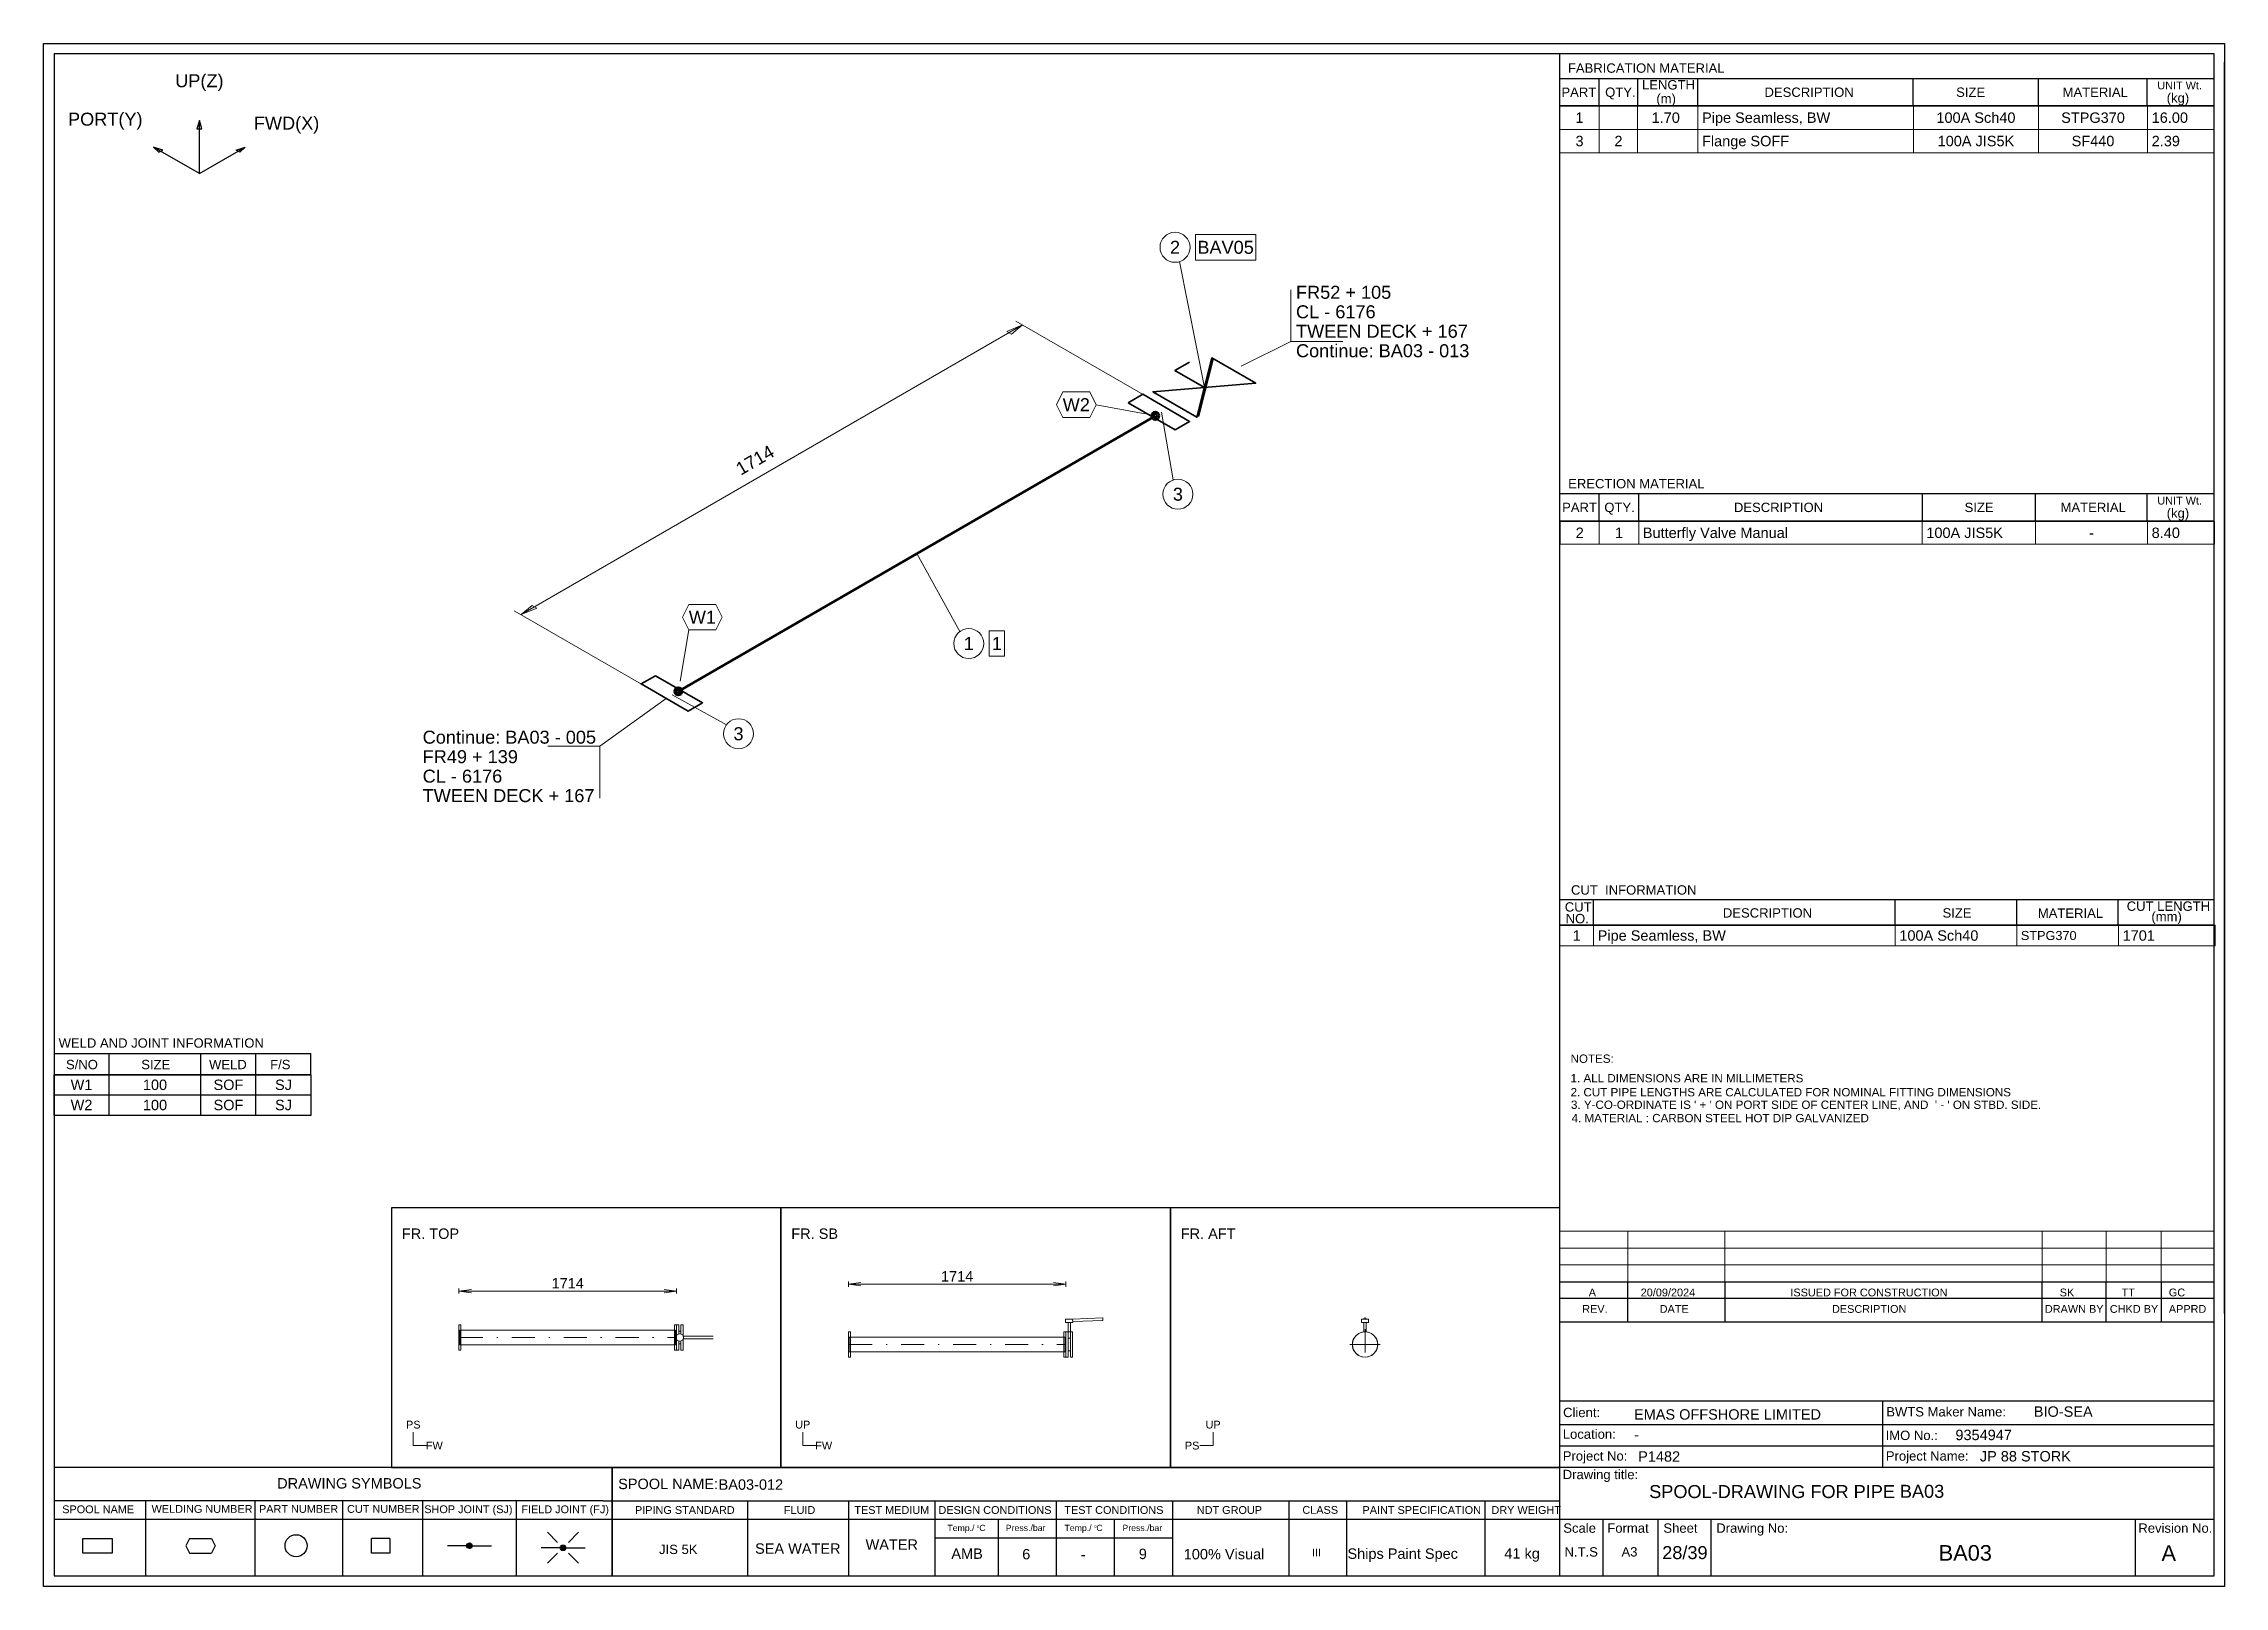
# Model space of a CAD drawing. Header units: millimetres. Extents: x 0 to 420, y 0 to 297.
import ezdxf
from ezdxf.enums import TextEntityAlignment as Align

# ---------------------------------------------------------------- set-up
doc = ezdxf.new("R2010")
doc.units = ezdxf.units.MM
doc.linetypes.add('DOTTED_DASHED5', pattern=[9.99981, 4.44436, -2.666616, 0.222218, -2.666616])
doc.linetypes.add('DOTTED_DASHED6', pattern=[10, 4.444444, -2.666667, 0.222222, -2.666667])
for name, color, linetype in [('FramesFromTables', 40, 'Continuous'), ('I_Coordinates', 11, 'Continuous'), ('I_CutNumbers', 10, 'Continuous'), ('I_Dimensions', 4, 'Continuous'), ('I_OtherComponents', 2, 'Continuous'), ('I_PartNumbers', 9, 'Continuous'), ('I_Pipes', 1, 'Continuous'), ('I_Tags', 8, 'Continuous'), ('SymbolsOnDrawingSheet', 1, 'Continuous'), ('TextFromTables', 2, 'Continuous'), ('TextFromTextBoxes', 2, 'Continuous')]:
    doc.layers.add(name, color=color, linetype=linetype)
doc.styles.add('Cadmatic Default Text', font='arial.ttf')

# ---------------------------------------------------------------- blocks, each defined once
blk = doc.blocks.new('BA01726637009_BOM_4')
at = {"layer": 'FramesFromTables', "linetype": 'ByBlock', "lineweight": 18}
for p, q in [((292, 285), (418, 285)), ((292, 276), (292, 285)), ((292, 276), (292, 285)), ((299.6, 276), (299.6, 285)), ((299.6, 276), (299.6, 285)), ((307, 276), (307, 285)), ((307, 276), (307, 285)), ((318.6, 276), (318.6, 285)), ((318.6, 276), (318.6, 285)), ((360.1, 276), (360.1, 285)), ((360.1, 276), (360.1, 285)), ((384.2, 276), (384.2, 285)), ((384.2, 276), (384.2, 285)), ((405.2, 276), (405.2, 285)), ((405.2, 276), (405.2, 285)), ((418, 276), (418, 285)), ((292, 280.5), (418, 280.5)), ((292, 205), (418.1, 205)), ((292, 200.67), (292, 205)), ((292.1, 200.67), (292.1, 205)), ((299.6, 200.67), (299.6, 205)), ((299.6, 200.67), (299.6, 205)), ((307.2, 200.67), (307.2, 205)), ((307.2, 200.67), (307.2, 205)), ((361.8, 200.67), (361.8, 205)), ((361.8, 200.67), (361.8, 205)), ((383.6, 200.67), (383.6, 205)), ((383.6, 200.67), (383.6, 205)), ((405.2, 200.67), (405.2, 205)), ((405.2, 200.67), (405.2, 205)), ((418, 200.67), (418, 205)), ((292, 127.3), (418.2, 127.3)), ((292, 123.3), (292, 127.3)), ((292, 123.3), (292, 127.3)), ((298.5, 123.3), (298.5, 127.3)), ((298.5, 123.3), (298.5, 127.3)), ((356.6, 123.3), (356.6, 127.3)), ((356.6, 123.3), (356.6, 127.3)), ((380, 123.3), (380, 127.3)), ((380, 123.3), (380, 127.3)), ((399.6, 123.3), (399.6, 127.3)), ((399.6, 123.3), (399.6, 127.3)), ((418, 123.3), (418, 127.3)), ((292, 68.4), (418, 68.4)), ((292, 58.6), (292, 68.4)), ((292, 58.6), (292, 68.4)), ((305.1, 58.6), (305.1, 68.4)), ((305.1, 58.6), (305.1, 68.4)), ((323.8, 58.6), (323.8, 68.4)), ((323.8, 58.6), (323.8, 68.4)), ((384.9, 58.6), (384.9, 68.4)), ((384.9, 58.6), (384.9, 68.4)), ((397.2, 58.6), (397.2, 68.4)), ((397.2, 58.6), (397.2, 68.4)), ((407.8, 58.6), (407.8, 68.4)), ((407.8, 58.6), (407.8, 68.4)), ((418, 58.6), (418, 68.4)), ((292, 65.13), (418, 65.13)), ((292, 61.87), (418, 61.87))]:
    blk.add_line(p, q, dxfattribs=at)
at = {"layer": 'FramesFromTables', "linetype": 'ByBlock', "lineweight": -3}
for p, q in [((2, 98.5), (51.5, 98.5)), ((2, 90.73), (2, 98.5)), ((2, 90.73), (2, 98.5)), ((12.6, 90.73), (12.6, 98.5)), ((12.6, 90.73), (12.6, 98.5)), ((30.3, 90.73), (30.3, 98.5)), ((30.3, 90.73), (30.3, 98.5)), ((40.9, 90.73), (40.9, 98.5)), ((40.9, 90.73), (40.9, 98.5)), ((51.5, 90.73), (51.5, 98.5)), ((2, 94.62), (51.5, 94.62))]:
    blk.add_line(p, q, dxfattribs=at)
at = {"layer": 'FramesFromTables', "linetype": 'ByBlock', "lineweight": 18, "flags": 128}
for points in [[(292, 276), (418, 276), (418, 285)], [(292, 200.67), (418.1, 200.67), (418.1, 205)], [(292, 123.3), (418.2, 123.3), (418.2, 127.3)], [(292, 58.6), (418, 58.6), (418, 68.4)]]:
    blk.add_lwpolyline(points, dxfattribs=at)
at = {"layer": 'FramesFromTables', "linetype": 'ByBlock', "lineweight": -3, "flags": 128}
blk.add_lwpolyline([(2, 90.73), (51.5, 90.73), (51.5, 98.5)], dxfattribs=at)
at = {"layer": 'TextFromTables', "linetype": 'ByBlock', "lineweight": 13, "style": 'Cadmatic Default Text'}
for s, p in [('1', (295.8, 282.75)), ('3', (295.8, 278.25))]:
    blk.add_text(s, height=2, dxfattribs=at).set_placement(p, align=Align.MIDDLE_CENTER)
at = {"layer": 'TextFromTables', "linetype": 'ByBlock', "lineweight": 25, "style": 'Cadmatic Default Text'}
for s, p in [('1.70 ', (312.8, 282.75)), ('100A Sch40', (372.15, 282.75)), ('STPG370', (394.7, 282.75)), ('2', (303.3, 278.25)), ('100A JIS5K', (372.15, 278.25)), ('SF440', (394.7, 278.25)), ('2', (295.85, 202.83)), ('1', (303.4, 202.83)), ('-', (394.4, 202.83)), ('1', (295.25, 125.3)), ('W1', (7.3, 96.56)), ('100', (21.45, 96.56)), ('SOF', (35.6, 96.56)), ('SJ', (46.2, 96.56)), ('W2', (7.3, 92.67)), ('100', (21.45, 92.67)), ('SOF', (35.6, 92.67)), ('SJ', (46.2, 92.67))]:
    blk.add_text(s, height=2, dxfattribs=at).set_placement(p, align=Align.MIDDLE_CENTER)
for s, height, p in [('Pipe Seamless, BW ', 2, (319.4, 282.75)), ('16.00', 2, (406, 282.75)), ('Flange SOFF ', 2, (319.4, 278.25)), ('2.39', 2, (406, 278.25)), ('Butterfly Valve Manual ', 2, (308, 202.83)), ('100A JIS5K', 2, (362.6, 202.83)), ('8.40', 2, (406, 202.83)), ('Pipe Seamless, BW', 2, (299.3, 125.3)), ('100A Sch40', 2, (357.4, 125.3)), ('STPG370', 1.75, (380.8, 125.3)), ('1701', 2, (400.4, 125.3))]:
    blk.add_text(s, height=height, dxfattribs=at).set_placement(p, align=Align.MIDDLE_LEFT)
at = {"layer": 'TextFromTextBoxes', "linetype": 'ByBlock', "lineweight": -3, "style": 'Cadmatic Default Text'}
for s, p in [('EMAS OFFSHORE LIMITED', (306.3, 33.1)), ('BIO-SEA', (383.3, 33.65)), ('9354947', (368.2, 29.15)), ('-', (306.3, 29.2)), ('P1482', (307.1, 25)), ('JP 88 STORK', (372.9, 25.05)), ('BA03-012', (130, 19.6))]:
    blk.add_text(s, height=2, dxfattribs=at).set_placement(p, align=Align.MIDDLE_LEFT)
at = {"layer": 'TextFromTextBoxes', "linetype": 'ByBlock', "lineweight": 25, "style": 'Cadmatic Default Text'}
blk.add_text('BA03', height=2.5, dxfattribs=at).set_placement((357.5, 18.3), align=Align.MIDDLE_LEFT)
at = {"layer": 'TextFromTextBoxes', "linetype": 'ByBlock', "lineweight": -3, "style": 'Cadmatic Default Text'}
for s, height, p in [('WATER', 2, (163.35, 8.05)), ('SEA WATER', 2, (145.25, 7.28)), ('AMB', 2, (177.85, 6.3)), ('6', 2, (189.25, 6.2)), ('-', 2, (200.2, 6.15)), ('9', 2, (211.7, 6.25)), ('100% Visual', 2, (227.35, 6.2)), ('Ships Paint Spec', 2, (261.75, 6.3)), ('41 kg', 2, (284.75, 6.35)), ('28/39', 2.5, (316.1, 6.5))]:
    blk.add_text(s, height=height, dxfattribs=at).set_placement(p, align=Align.MIDDLE_CENTER)
at = {"layer": 'TextFromTextBoxes', "linetype": 'ByBlock', "lineweight": 25, "style": 'Cadmatic Default Text'}
blk.add_text('BA03', height=3, dxfattribs=at).set_placement((370.1, 6.45), align=Align.MIDDLE_CENTER)
blk = doc.blocks.new('SEDS_SPOOL_FORMAT_Gol_2')
at = {"layer": 'SymbolsOnDrawingSheet', "linetype": 'ByBlock', "lineweight": -3, "flags": 128}
for points in [[(0, 297), (420, 297), (420, 0), (0, 0), (0, 297)], [(418.01, 295.01), (2, 295.01)], [(2, 295.01), (2, 2)], [(292.02, 50.91), (292.02, 295.01)], [(418.01, 2), (418.01, 295.01)], [(292.02, 290.3), (418.01, 290.3)], [(299.59, 285.01), (299.59, 290.3)], [(307.02, 285.01), (307.02, 290.3)], [(318.61, 285.01), (318.61, 290.3)], [(360.08, 285.01), (360.08, 290.3)], [(384.18, 285.01), (384.18, 290.3)], [(405.15, 285.01), (405.15, 290.3)], [(405.15, 285.01), (405.15, 290.3)], [(420, 52.53), (420, 293.46)], [(420, 52.53), (420, 293.46)], [(292.02, 284.66), (292.02, 288.77)], [(292, 285), (418, 285)], [(292, 253.5), (292, 285)], [(292, 253.5), (292, 285)], [(292.02, 285.01), (418.01, 285.01)], [(418.01, 285.01), (292.02, 285.01)], [(418, 253.5), (418, 285)], [(292.02, 210.38), (418.01, 210.38)], [(299.57, 205.08), (299.57, 210.38)], [(307.21, 205.08), (307.21, 210.38)], [(361.83, 205.03), (361.83, 210.38)], [(383.61, 205.08), (383.61, 210.38)], [(405.15, 205.17), (405.15, 210.38)], [(292.02, 205.08), (292.02, 209.18)], [(292.02, 205.08), (418.01, 205.08)], [(292.02, 186.7), (292.02, 205.08)], [(292.02, 186.7), (292.02, 205.08)], [(418.01, 205.08), (292.02, 205.08)], [(418, 166), (418, 205)], [(292.02, 132.23), (418.01, 132.23)], [(292.02, 127.3), (292.02, 131.41)], [(298.48, 127.3), (298.48, 132.23)], [(356.6, 127.3), (356.6, 132.23)], [(380.01, 127.3), (380.01, 132.23)], [(399.56, 127.3), (399.56, 132.23)], [(292.02, 127.3), (418.01, 127.3)], [(418.01, 127.3), (292.02, 127.3)], [(418, 111.3), (418, 127.3)], [(2, 102.57), (51.49, 102.57)], [(12.6, 98.45), (12.6, 102.57)], [(30.28, 98.45), (30.28, 102.57)], [(40.88, 98.45), (40.88, 102.57)], [(51.49, 98.45), (51.49, 102.57)], [(2, 98.5), (51.5, 98.5)], [(2, 98.5), (51.5, 98.5)], [(51.49, 98.47), (2, 98.47)], [(2, 98.45), (51.49, 98.45)], [(418, 55.4), (418, 68.5)], [(292.02, 52.57), (292.02, 66.5)], [(292.02, 52.57), (292.02, 66.5)], [(292.02, 58.6), (418.01, 58.6)], [(292.02, 55.47), (418.01, 55.47)], [(305.1, 50.91), (305.1, 58.6)], [(323.84, 50.91), (323.84, 58.6)], [(384.91, 50.91), (384.91, 58.6)], [(397.21, 50.91), (397.21, 58.6)], [(407.86, 50.91), (407.86, 58.6)], [(292.02, 50.91), (418.01, 50.91)], [(292.02, 2), (292.02, 50.91)], [(292.02, 35.73), (418.01, 35.73)], [(354.24, 22.93), (354.24, 35.73)], [(292.02, 31.13), (418.01, 31.13)], [(292.02, 27.03), (418.01, 27.03)], [(2, 22.93), (107.74, 22.93)], [(107.74, 22.93), (292.02, 22.93)], [(109.52, 22.93), (109.52, 2)], [(109.52, 2), (109.52, 22.93)], [(292.02, 22.93), (418.01, 22.93)], [(107.74, 16.45), (2, 16.45)], [(2, 12.91), (292.02, 12.91)], [(19.62, 16.45), (19.62, 2)], [(40.69, 16.45), (40.69, 2)], [(57.56, 16.45), (57.56, 2)], [(72.95, 16.45), (72.95, 2)], [(91.02, 16.45), (91.02, 2)], [(107.74, 16.45), (292.02, 16.45)], [(135.58, 16.45), (135.58, 2)], [(155.03, 16.45), (155.03, 2)], [(171.67, 16.45), (171.67, 2)], [(183.82, 12.91), (183.82, 2)], [(195.02, 16.45), (195.02, 2)], [(206.21, 12.91), (206.21, 2)], [(217.4, 16.45), (217.4, 2)], [(239.85, 16.45), (239.85, 2)], [(250.91, 16.34), (250.91, 2)], [(277.59, 16.45), (277.59, 2)], [(292.02, 12.91), (418.01, 12.91)], [(300.39, 2), (300.39, 12.91)], [(310.96, 2), (310.96, 12.91)], [(321.13, 2), (321.13, 12.91)], [(402.9, 2), (402.9, 12.91)], [(13.2, 6.41), (7.55, 6.41), (7.55, 9.23), (13.2, 9.23)], [(13.2, 9.23), (13.2, 6.41)], [(28.12, 9.23), (27.42, 7.82)], [(28.12, 9.23), (32.36, 9.23)], [(32.36, 9.23), (33.07, 7.82)], [(66.68, 9.23), (66.68, 6.41), (63.15, 6.41), (63.15, 9.23)], [(66.68, 9.23), (63.15, 9.23)], [(99, 8.47), (97.06, 10.41)], [(101.09, 8.47), (103.03, 10.41)], [(171.67, 9.37), (217.4, 9.37)], [(171.67, 9.37), (217.4, 9.37)], [(27.42, 7.82), (28.12, 6.41)], [(28.12, 6.41), (32.36, 6.41)], [(33.07, 7.82), (32.36, 6.41)], [(81.48, 7.82), (77.79, 7.82)], [(81.49, 7.78), (82.04, 8.32)], [(81.51, 7.9), (81.93, 8.32)], [(81.52, 7.7), (82.14, 8.32)], [(81.55, 7.62), (82.22, 8.29)], [(81.56, 8.06), (81.76, 8.26)], [(81.57, 7.54), (82.28, 8.25)], [(81.62, 7.48), (82.34, 8.2)], [(81.68, 7.44), (82.4, 8.16)], [(81.74, 7.39), (82.45, 8.1)], [(81.8, 7.35), (82.48, 8.02)], [(81.88, 7.32), (82.5, 7.94)], [(81.98, 7.32), (82.53, 7.86)], [(82.09, 7.32), (82.52, 7.75)], [(82.24, 7.36), (82.47, 7.59)], [(82.54, 7.82), (86.24, 7.82)], [(99.51, 7.42), (95.82, 7.42)], [(99, 6.38), (97.06, 4.44)], [(99.53, 7.47), (99.99, 7.93)], [(99.53, 7.37), (100.1, 7.93)], [(99.56, 7.29), (100.2, 7.93)], [(99.58, 7.62), (99.88, 7.93)], [(99.58, 7.21), (100.27, 7.89)], [(99.61, 7.13), (100.33, 7.84)], [(99.67, 7.08), (100.39, 7.8)], [(99.73, 7.03), (100.45, 7.75)], [(99.79, 6.99), (100.49, 7.69)], [(99.85, 6.94), (100.52, 7.61)], [(99.94, 6.92), (100.54, 7.53)], [(100.04, 6.92), (100.57, 7.45)], [(100.15, 6.92), (100.54, 7.31)], [(100.38, 7.04), (100.49, 7.15)], [(100.57, 7.42), (104.27, 7.42)], [(101.09, 6.38), (103.03, 4.44)], [(2, 2), (418.01, 2)]]:
    blk.add_lwpolyline(points, dxfattribs=at)
at = {"layer": 'SymbolsOnDrawingSheet', "linetype": 'ByBlock', "lineweight": -3}
for centre, radius in [((48.63, 7.82), 2.12), ((82.01, 7.82), 0.53), ((100.04, 7.42), 0.53)]:
    blk.add_circle(centre, radius, dxfattribs=at)
at = {"layer": 'SymbolsOnDrawingSheet', "linetype": 'ByBlock', "lineweight": -3, "style": 'Cadmatic Default Text'}
for s, height, p in [('FABRICATION MATERIAL', 1.8, (293.57, 293.19)), ('LENGTH', 1.8, (307.84, 289.97)), ('PART', 1.8, (292.32, 288.55)), ('QTY.', 1.8, (300.74, 288.55)), ('DESCRIPTION', 1.8, (331.43, 288.55)), ('SIZE', 1.8, (368.34, 288.55)), ('MATERIAL', 1.8, (388.84, 288.55)), ('UNIT Wt.', 1.5, (407.08, 289.7)), (' (kg)', 1.8, (408.19, 287.46)), ('ERECTION MATERIAL', 1.8, (293.62, 213.19)), ('PART', 1.8, (292.45, 208.62)), ('QTY.', 1.8, (300.58, 208.62)), ('DESCRIPTION', 1.8, (325.54, 208.62)), ('SIZE', 1.8, (369.97, 208.62)), ('MATERIAL', 1.8, (388.45, 208.62)), ('UNIT Wt.', 1.5, (407.08, 209.77)), (' (kg)', 1.8, (408.19, 207.53)), ('CUT  INFORMATION', 1.8, (294.16, 134.97)), ('CUT ', 1.8, (292.97, 131.7)), ('DESCRIPTION', 1.8, (323.41, 130.55)), ('SIZE', 1.8, (365.72, 130.55)), ('MATERIAL', 1.8, (384.07, 130.5)), ('CUT LENGTH', 1.8, (401.19, 131.85)), ('NO.', 1.8, (293.13, 129.46)), ('(mm)', 1.8, (405.94, 129.85)), ('WELD AND JOINT INFORMATION', 1.8, (2.89, 105.5)), ('S/NO', 1.8, (4.31, 101.36)), ('SIZE', 1.8, (18.81, 101.36)), ('WELD', 1.8, (31.86, 101.36)), ('F/S', 1.8, (43.63, 101.36)), ('SPOOL-DRAWING FOR PIPE', 2.5, (309.22, 19.5))]:
    blk.add_text(s, height=height, dxfattribs=at).set_placement(p, align=Align.TOP_LEFT)
for s, height, p in [('(m)', 1.8, (310.6, 285.51)), ('Client:', 1.8, (292.64, 32.58)), ('BWTS Maker Name:', 1.8, (354.88, 32.71)), ('Location:', 1.8, (292.58, 28.41)), ('IMO No.:', 1.8, (354.76, 28.17)), ('Project No:', 1.8, (292.58, 24.2)), ('Project Name:', 1.8, (354.8, 24.2)), ('Drawing title:', 1.8, (292.57, 20.64)), ('DRAWING SYMBOLS', 2, (44.98, 18.84)), ('Temp./  C   ', 1.2, (174.06, 10.65)), ('0', 0.53, (179.71, 11.25)), ('Press./bar', 1.2, (185.31, 10.65)), ('Temp./  C   ', 1.2, (196.61, 10.65)), ('0', 0.53, (202.37, 11.25)), ('Press./bar', 1.2, (207.78, 10.65)), ('Scale', 1.8, (292.68, 10.32)), ('Format', 1.8, (301.16, 10.32)), ('Sheet', 1.8, (311.96, 10.32)), ('Drawing No:', 1.8, (322.14, 10.32)), ('Revision No.', 1.8, (403.43, 10.32)), ('N.T.S', 1.8, (292.92, 5.74)), ('A3', 1.8, (303.89, 5.74))]:
    blk.add_text(s, height=height, dxfattribs=at).set_placement(p)
for s, height, p in [('NOTES:', 1.6, (294.08, 101.59)), ('1. ALL DIMENSIONS ARE IN MILLIMETERS', 1.6, (294.08, 97.83)), ('2. CUT PIPE LENGTHS ARE CALCULATED FOR NOMINAL FITTING DIMENSIONS', 1.6, (294.08, 95.13)), ("3. Y-CO-ORDINATE IS ' + ' ON PORT SIDE OF CENTER LINE, AND  ' - ' ON STBD. SIDE.", 1.6, (294.16, 92.72)), ('4. MATERIAL : CARBON STEEL HOT DIP GALVANIZED', 1.6, (294.28, 90.15)), ('A', 1.5, (297.58, 56.58)), ('20/09/2024', 1.5, (307.59, 56.58)), ('ISSUED FOR CONSTRUCTION', 1.5, (336.41, 56.58)), ('SK', 1.5, (388.28, 56.58)), ('TT', 1.5, (400.21, 56.58)), ('GC', 1.5, (409.3, 56.58)), ('REV.', 1.5, (296.32, 53.41)), ('DATE', 1.5, (311.24, 53.41)), ('DESCRIPTION', 1.5, (344.43, 53.41)), ('DRAWN BY', 1.5, (385.43, 53.41)), ('CHKD BY', 1.5, (397.94, 53.41)), ('APPRD', 1.5, (409.3, 53.41)), ('SPOOL NAME:', 2, (110.65, 19.73)), ('SPOOL NAME', 1.5, (3.58, 14.83)), ('WELDING NUMBER', 1.5, (20.79, 14.91)), ('PART NUMBER', 1.5, (41.48, 14.91)), ('CUT NUMBER', 1.5, (58.44, 14.91)), ('SHOP JOINT (SJ)', 1.5, (73.31, 14.85)), ('FIELD JOINT (FJ)', 1.5, (92, 14.83)), ('PIPING STANDARD', 1.5, (113.89, 14.7)), ('FLUID', 1.5, (142.57, 14.7)), ('TEST MEDIUM', 1.5, (156.14, 14.7)), ('DESIGN CONDITIONS', 1.5, (172.34, 14.7)), ('TEST CONDITIONS', 1.5, (196.58, 14.7)), ('NDT GROUP', 1.5, (222.09, 14.7)), ('CLASS', 1.5, (242.43, 14.72)), ('PAINT SPECIFICATION', 1.5, (254.01, 14.7)), ('DRY WEIGHT', 1.5, (278.84, 14.7)), ('JIS 5K', 1.8, (118.53, 7.12)), ('III', 1.5, (244.26, 6.51)), ('A', 3, (407.89, 6.4))]:
    blk.add_text(s, height=height, dxfattribs=at).set_placement(p, align=Align.MIDDLE_LEFT)
blk = doc.blocks.new('BA01726637009_PRT_93_3')
at = {"layer": 'I_OtherComponents', "linetype": 'ByBlock', "lineweight": 35}
blk.add_line((170.42, 201.94), (173.24, 213.05), dxfattribs=at)
at = {"layer": 'I_OtherComponents', "linetype": 'ByBlock', "lineweight": 35, "flags": 128}
for points in [[(165.89, 204.23), (161.65, 206.68), (181.45, 208.31), (172.96, 213.21), (170.13, 201.78), (165.89, 204.23)], [(171.55, 207.49), (165.89, 210.76), (168.72, 212.39)]]:
    blk.add_lwpolyline(points, dxfattribs=at)
at = {"layer": 'I_OtherComponents', "flags": 1}
blk.add_attdef('ValvePos', (171.55, 207.49), '', height=2.5, dxfattribs=at)
blk = doc.blocks.new('BA01726637009_PRT_94_3')
at = {"layer": 'I_OtherComponents', "linetype": 'ByBlock', "lineweight": 35, "flags": 128}
blk.add_lwpolyline([(156.89, 204.58), (159.67, 206.19), (168.72, 200.96), (165.94, 199.36), (156.89, 204.58)], dxfattribs=at)
at = {"layer": 'I_OtherComponents', "linetype": 'ByBlock', "lineweight": 50}
for radius in [0.75, 0.375]:
    blk.add_circle((162.12, 202.05), radius, dxfattribs=at)
blk = doc.blocks.new('BA01726637009_PRT_95_3')
at = {"layer": 'I_Pipes', "linetype": 'ByBlock', "lineweight": 50}
blk.add_line((70.24, 149), (162.12, 202.05), dxfattribs=at)
blk = doc.blocks.new('BA01726637009_PRT_98_3')
at = {"layer": 'I_OtherComponents', "linetype": 'ByBlock', "lineweight": 35, "flags": 128}
blk.add_lwpolyline([(65.85, 152.02), (63.07, 150.42), (72.12, 145.19), (74.91, 146.8), (65.85, 152.02)], dxfattribs=at)
at = {"layer": 'I_OtherComponents', "linetype": 'ByBlock', "lineweight": 50}
for radius in [0.75, 0.375]:
    blk.add_circle((70.24, 149), radius, dxfattribs=at)
blk = doc.blocks.new('BA01726637009_DIM_0_3')
at = {"layer": 'I_Dimensions', "linetype": 'ByBlock', "lineweight": 0}
for p, q in [((39.95, 163.77), (136.55, 219.54)), ((135.25, 220.29), (161.88, 204.91)), ((65.28, 149.14), (38.65, 164.52))]:
    blk.add_line(p, q, dxfattribs=at)
at = {"layer": 'I_Dimensions', "linetype": 'ByBlock', "lineweight": 0, "flags": 128}
for points in [[(136.55, 219.54), (134.38, 217.79), (133.52, 218.29), (136.55, 219.54)], [(39.95, 163.77), (42.98, 165.02), (42.12, 165.52), (39.95, 163.77)]]:
    blk.add_lwpolyline(points, dxfattribs=at)
at = {"layer": 'I_Dimensions', "linetype": 'ByBlock', "lineweight": 0, "style": 'Cadmatic Default Text'}
blk.add_text('1714', height=2.5, rotation=30, dxfattribs=at).set_placement((85, 193.53), align=Align.MIDDLE_CENTER)
blk = doc.blocks.new('BA01726637009_CRD_0_3')
at = {"layer": 'I_Coordinates', "linetype": 'ByBlock', "lineweight": 0}
blk.add_line((55.1, 138.43), (67.88, 147.64), dxfattribs=at)
at = {"layer": 'I_Coordinates', "linetype": 'ByBlock', "lineweight": 0, "flags": 128}
blk.add_lwpolyline([(55.1, 128.43), (55.1, 138.43), (45.1, 138.43)], dxfattribs=at)
at = {"layer": 'I_Coordinates', "linetype": 'ByBlock', "lineweight": 0, "style": 'Cadmatic Default Text'}
for s, p in [('Continue: BA03 - 005', (21, 141.43)), ('FR49 + 139', (21, 137.68)), ('TWEEN DECK + 167', (21, 130.18)), ('CL - 6176', (21, 133.93))]:
    blk.add_text(s, height=2.5, dxfattribs=at).set_placement(p, align=Align.TOP_LEFT)
blk = doc.blocks.new('BA01726637009_CRD_1_3')
at = {"layer": 'I_Coordinates', "linetype": 'ByBlock', "lineweight": 0}
blk.add_line((188.2, 216.33), (178.62, 211.58), dxfattribs=at)
at = {"layer": 'I_Coordinates', "linetype": 'ByBlock', "lineweight": 0, "flags": 128}
blk.add_lwpolyline([(188.2, 226.33), (188.2, 216.33), (198.2, 216.33)], dxfattribs=at)
at = {"layer": 'I_Coordinates', "linetype": 'ByBlock', "lineweight": 0, "style": 'Cadmatic Default Text'}
for s, p in [('FR52 + 105', (189.2, 224.58)), ('CL - 6176', (189.2, 220.83)), ('TWEEN DECK + 167', (189.2, 217.08)), ('Continue: BA03 - 013', (189.2, 213.33))]:
    blk.add_text(s, height=2.5, dxfattribs=at).set_placement(p)
blk = doc.blocks.new('BA01726637009_PTN_0_3')
at = {"layer": 'I_PartNumbers', "linetype": 'ByBlock', "lineweight": 0}
blk.add_line((124.48, 160.55), (116.18, 175.53), dxfattribs=at)
blk.add_circle((126.18, 158.21), 2.89, dxfattribs=at)
at = {"layer": 'I_PartNumbers', "linetype": 'ByBlock', "lineweight": 0, "style": 'Cadmatic Default Text'}
blk.add_text('1', height=2.5, dxfattribs=at).set_placement((126.18, 158.21), align=Align.MIDDLE_CENTER)
blk = doc.blocks.new('BA01726637009_PTN_1_3')
at = {"layer": 'I_PartNumbers', "linetype": 'ByBlock', "lineweight": 0}
blk.add_line((79.49, 142.55), (69.06, 148.32), dxfattribs=at)
blk.add_circle((81.83, 140.85), 2.89, dxfattribs=at)
at = {"layer": 'I_PartNumbers', "linetype": 'ByBlock', "lineweight": 0, "style": 'Cadmatic Default Text'}
blk.add_text('3', height=2.5, dxfattribs=at).set_placement((81.83, 140.85), align=Align.MIDDLE_CENTER)
blk = doc.blocks.new('BA01726637009_PTN_2_3')
at = {"layer": 'I_PartNumbers', "linetype": 'ByBlock', "lineweight": 0}
blk.add_line((165.56, 189.72), (163.3, 202.73), dxfattribs=at)
blk.add_circle((166.46, 186.96), 2.89, dxfattribs=at)
at = {"layer": 'I_PartNumbers', "linetype": 'ByBlock', "lineweight": 0, "style": 'Cadmatic Default Text'}
blk.add_text('3', height=2.5, dxfattribs=at).set_placement((166.46, 186.96), align=Align.MIDDLE_CENTER)
blk = doc.blocks.new('BA01726637009_PTN_3_3')
at = {"layer": 'I_PartNumbers', "linetype": 'ByBlock', "lineweight": 0}
blk.add_line((166.79, 231.74), (171.55, 207.49), dxfattribs=at)
blk.add_circle((165.9, 234.49), 2.89, dxfattribs=at)
at = {"layer": 'I_PartNumbers', "linetype": 'ByBlock', "lineweight": 0, "style": 'Cadmatic Default Text'}
blk.add_text('2', height=2.5, dxfattribs=at).set_placement((165.9, 234.49), align=Align.MIDDLE_CENTER)
blk = doc.blocks.new('BA01726637009_CUT_4_3')
at = {"layer": 'I_CutNumbers', "linetype": 'ByBlock', "lineweight": 0, "flags": 128}
blk.add_lwpolyline([(133.06, 155.76), (133.06, 160.65), (130.11, 160.65), (130.11, 155.76), (133.06, 155.76)], dxfattribs=at)
at = {"layer": 'I_CutNumbers', "linetype": 'ByBlock', "lineweight": 0, "style": 'Cadmatic Default Text'}
blk.add_text('1', height=2.5, dxfattribs=at).set_placement((131.59, 158.21), align=Align.MIDDLE_CENTER)
blk = doc.blocks.new('BA01726637009_vpo_5_3')
at = {"layer": 'I_Tags', "linetype": 'ByBlock', "lineweight": 0, "flags": 128}
blk.add_lwpolyline([(181.45, 232.04), (181.45, 236.94), (169.83, 236.94), (169.83, 232.04), (181.45, 232.04)], dxfattribs=at)
at = {"layer": 'I_Tags', "linetype": 'ByBlock', "lineweight": 0, "style": 'Cadmatic Default Text'}
blk.add_text('BAV05', height=2.5, dxfattribs=at).set_placement((175.64, 234.49), align=Align.MIDDLE_CENTER)
blk = doc.blocks.new('Pi_Weld_0')
at = {"layer": 'I_Tags', "linetype": 'ByBlock', "lineweight": 0, "flags": 128}
for points in [[(-2.62, 2.45), (-3.84, 0)], [(-3.84, 0), (-2.62, -2.45)], [(2.62, 2.45), (-2.62, 2.45)], [(3.84, 0), (2.62, 2.45)], [(2.62, -2.45), (3.84, 0)], [(-2.62, -2.45), (-4.3, -12.29)], [(-2.62, -2.45), (2.62, -2.45)]]:
    blk.add_lwpolyline(points, dxfattribs=at)
at = {"layer": 'I_Tags', "linetype": 'ByBlock', "lineweight": 0, "style": 'Cadmatic Default Text'}
blk.add_text('W1', height=2.5, dxfattribs=at).set_placement((0, 0), align=Align.MIDDLE_CENTER)
blk = doc.blocks.new('Pi_Weld_1')
at = {"layer": 'I_Tags', "linetype": 'ByBlock', "lineweight": 0, "flags": 128}
for points in [[(-2.62, 2.45), (-3.84, 0)], [(-3.84, 0), (-2.62, -2.45)], [(2.62, 2.45), (-2.62, 2.45)], [(3.84, 0), (2.62, 2.45)], [(2.62, -2.45), (3.84, 0)], [(3.84, 0), (13.26, -1.77)], [(-2.62, -2.45), (2.62, -2.45)]]:
    blk.add_lwpolyline(points, dxfattribs=at)
at = {"layer": 'I_Tags', "linetype": 'ByBlock', "lineweight": 0, "style": 'Cadmatic Default Text'}
blk.add_text('W2', height=2.5, dxfattribs=at).set_placement((0, 0), align=Align.MIDDLE_CENTER)

msp = doc.modelspace()

# ---------------------------------------------------------------- linework, layer by layer
at = {"linetype": 'ByBlock', "lineweight": 13, "flags": 128}
for points in [[(79.99, 56.35), (79.99, 57.35)], [(79.99, 56.85), (82.39, 56.54), (79.99, 56.85), (82.39, 57.17), (79.99, 56.85)], [(79.99, 56.85), (121.89, 56.85)], [(121.89, 56.85), (119.49, 57.17), (121.89, 56.85), (119.49, 56.54), (121.89, 56.85)], [(121.89, 56.35), (121.89, 57.35)], [(154.99, 57.69), (154.99, 58.69)], [(154.99, 58.19), (157.39, 57.87), (154.99, 58.19), (157.39, 58.51), (154.99, 58.19)], [(154.99, 58.19), (196.89, 58.19)], [(196.89, 58.19), (194.49, 58.51), (196.89, 58.19), (194.49, 57.87), (196.89, 58.19)], [(196.89, 57.69), (196.89, 58.69)]]:
    msp.add_lwpolyline(points, dxfattribs=at)
at = {"linetype": 'DOTTED_DASHED6', "lineweight": 13, "flags": 128}
for points in [[(79.99, 47.91), (80.38, 47.91)], [(80.16, 47.91), (121.72, 47.91)], [(155.16, 46.56), (196.72, 46.56)], [(196.89, 46.56), (196.5, 46.56)], [(251.56, 46.56), (257.43, 46.56)], [(257.43, 46.56), (251.56, 46.56)], [(254.49, 49.49), (254.49, 43.62)], [(254.49, 49.49), (254.49, 43.62)]]:
    msp.add_lwpolyline(points, dxfattribs=at)
at = {"linetype": 'DOTTED_DASHED5', "lineweight": 13, "flags": 128}
for points in [[(121.89, 47.91), (121.5, 47.91)], [(154.99, 46.56), (155.38, 46.56)]]:
    msp.add_lwpolyline(points, dxfattribs=at)
at = {"layer": 'SymbolsOnDrawingSheet', "linetype": 'ByBlock', "lineweight": 25, "flags": 128}
for points in [[(30.5, 280.57), (30, 282.21), (29.5, 280.57), (30.5, 280.57)], [(30, 272), (30, 282.21)], [(30, 272), (21.16, 277.1)], [(22.93, 276.49), (21.16, 277.1), (22.22, 276.08), (22.93, 276.49)], [(30, 272), (38.84, 277.1)], [(37.07, 276.49), (38.84, 277.1), (37.78, 276.08), (37.07, 276.49)], [(67, 22.9), (142, 22.9), (142, 72.9), (67, 72.9), (67, 22.9)], [(142, 22.9), (217, 22.9), (217, 72.9), (142, 72.9), (142, 22.9)], [(217, 22.9), (292, 22.9), (292, 72.9), (217, 72.9), (217, 22.9)]]:
    msp.add_lwpolyline(points, dxfattribs=at)
at = {"layer": 'SymbolsOnDrawingSheet', "linetype": 'ByBlock', "lineweight": 18, "flags": 128}
for points in [[(198.23, 50.83), (196.83, 50.83), (196.83, 51.45)], [(196.83, 51.45), (198.22, 51.45)], [(197.32, 49), (197.32, 50.83), (197.74, 50.83), (197.74, 49), (197.32, 49)], [(198.21, 51.4), (198.18, 51.23)], [(198.18, 51.23), (198.21, 51.05)], [(198.23, 51.47), (198.21, 51.4)], [(198.21, 51.05), (198.23, 50.98), (203.99, 51.2), (203.99, 51.27)], [(203.97, 51.62), (203.97, 51.69), (198.23, 51.47)], [(198.23, 50.98), (198.23, 50.83)], [(203.98, 51.45), (203.97, 51.62)], [(203.99, 51.27), (203.98, 51.45)], [(255.19, 51.45), (255.19, 50.83), (253.79, 50.83), (253.79, 51.45), (255.19, 51.45)], [(254.32, 51.62), (254.25, 51.45)], [(254.28, 49), (254.28, 50.83), (254.71, 50.83), (254.71, 49), (254.28, 49)], [(254.49, 51.69), (254.32, 51.62)], [(254.43, 51.45), (254.56, 51.45)], [(254.67, 51.62), (254.49, 51.69)], [(254.74, 51.45), (254.67, 51.62)], [(79.99, 50.35), (80.38, 50.35), (80.38, 45.46), (79.99, 45.46), (79.99, 50.35)], [(80.16, 49.3), (121.72, 49.3), (121.72, 46.51), (80.16, 46.51), (80.16, 49.3)], [(121.89, 45.46), (121.5, 45.46), (121.5, 50.35), (121.89, 50.35), (121.89, 45.46)], [(121.89, 48.14), (121.89, 50.35)], [(121.89, 50.35), (122.32, 50.35)], [(121.89, 45.46), (121.89, 47.67)], [(122.32, 50.35), (122.32, 48.55)], [(122.32, 49.13), (122.74, 49.13)], [(122.32, 48.55), (122.32, 49.13)], [(122.32, 47.27), (122.32, 45.46)], [(122.32, 46.68), (122.32, 47.27)], [(122.74, 46.68), (122.32, 46.68)], [(122.74, 50.35), (123.17, 50.35)], [(122.74, 48.55), (122.74, 50.35)], [(122.74, 49.13), (122.74, 48.55)], [(122.74, 47.27), (122.74, 46.68)], [(122.74, 45.46), (122.74, 47.27)], [(123.17, 50.35), (123.17, 48.14)], [(123.17, 47.67), (123.17, 45.46)], [(123.21, 48.08), (123.18, 48.15), (128.98, 48.15)], [(128.98, 47.66), (123.18, 47.66), (123.21, 47.73)], [(123.23, 47.91), (123.21, 48.08)], [(123.21, 47.73), (123.23, 47.91)], [(154.99, 49), (155.38, 49), (155.38, 44.11), (154.99, 44.11), (154.99, 49)], [(155.16, 47.95), (196.72, 47.95), (196.72, 45.16), (155.16, 45.16), (155.16, 47.95)], [(196.89, 44.11), (196.5, 44.11), (196.5, 49), (196.89, 49), (196.89, 44.11)], [(196.89, 49), (197.32, 49), (197.32, 44.11), (196.89, 44.11), (196.89, 49)], [(197.32, 47.78), (197.74, 47.78), (197.74, 45.33), (197.32, 45.33), (197.32, 47.78)], [(198.16, 44.11), (197.74, 44.11), (197.74, 49), (198.16, 49), (198.16, 44.11)], [(252.05, 46.56), (252.13, 47.19), (252.38, 47.78)], [(253.86, 44.2), (254.49, 44.11), (253.86, 44.2), (253.27, 44.44), (252.76, 44.83), (252.38, 45.33), (252.13, 45.92), (252.05, 46.56)], [(252.76, 48.29), (252.38, 47.78), (252.76, 48.29), (253.27, 48.67), (253.86, 48.92), (254.49, 49), (255.13, 48.92), (255.71, 48.67), (256.22, 48.29), (256.61, 47.78), (256.85, 47.19), (256.94, 46.56), (256.85, 45.92), (256.61, 45.33), (256.22, 44.83), (255.71, 44.44), (255.13, 44.2)], [(122.32, 45.46), (121.89, 45.46)], [(123.17, 45.46), (122.74, 45.46)], [(254.49, 44.11), (255.13, 44.2), (254.49, 44.11)], [(71.2, 27.1), (71.2, 29.67)], [(146.2, 27.1), (146.2, 29.67)], [(225.24, 27.1), (225.24, 29.67)], [(71.2, 27.1), (73.78, 27.1)], [(146.2, 27.1), (148.77, 27.1)], [(225.24, 27.1), (222.66, 27.1)]]:
    msp.add_lwpolyline(points, dxfattribs=at)
at = {"layer": 'SymbolsOnDrawingSheet', "linetype": 'ByBlock', "lineweight": 18}
for centre, radius in [((122.53, 47.91), 0.698), ((254.49, 46.56), 2.44), ((254.49, 46.56), 2.44)]:
    msp.add_circle(centre, radius, dxfattribs=at)

# ---------------------------------------------------------------- block references
at = {"layer": 'I_Coordinates', "lineweight": 0}
for name in ['BA01726637009_CRD_1_3', 'BA01726637009_CRD_0_3']:
    msp.add_blockref(name, (52, 23.3), dxfattribs=at)
at = {"layer": 'I_CutNumbers', "lineweight": 0}
msp.add_blockref('BA01726637009_CUT_4_3', (52, 23.3), dxfattribs=at)
at = {"layer": 'I_Dimensions', "lineweight": 0}
msp.add_blockref('BA01726637009_DIM_0_3', (52, 23.3), dxfattribs=at)
at = {"layer": 'I_OtherComponents', "lineweight": 35}
for name in ['BA01726637009_PRT_93_3', 'BA01726637009_PRT_94_3', 'BA01726637009_PRT_98_3']:
    msp.add_blockref(name, (52, 23.3), dxfattribs=at)
at = {"layer": 'I_PartNumbers', "lineweight": 0}
for name in ['BA01726637009_PTN_3_3', 'BA01726637009_PTN_2_3', 'BA01726637009_PTN_0_3', 'BA01726637009_PTN_1_3']:
    msp.add_blockref(name, (52, 23.3), dxfattribs=at)
at = {"layer": 'I_Pipes', "lineweight": 50}
msp.add_blockref('BA01726637009_PRT_95_3', (52, 23.3), dxfattribs=at)
at = {"layer": 'I_Tags', "lineweight": 0}
msp.add_blockref('BA01726637009_vpo_5_3', (52, 23.3), dxfattribs=at)
at = {"layer": 'I_Tags'}
for name, p in [('Pi_Weld_1', (198.89, 227.49)), ('Pi_Weld_0', (126.87, 186.57))]:
    msp.add_blockref(name, p, dxfattribs=at)
at = {"layer": 'SymbolsOnDrawingSheet'}
msp.add_blockref('SEDS_SPOOL_FORMAT_Gol_2', (0, 0), dxfattribs=at)
at = {"layer": 'TextFromTextBoxes', "lineweight": 25}
msp.add_blockref('BA01726637009_BOM_4', (0, 0), dxfattribs=at)

# ---------------------------------------------------------------- texts
at = {"layer": 'SymbolsOnDrawingSheet', "linetype": 'ByBlock', "lineweight": 25, "style": 'Cadmatic Default Text'}
for s, p in [('UP(Z)', (30, 289.86)), ('PORT(Y)', (11.88, 282.46)), ('FWD(X)', (46.79, 281.7))]:
    msp.add_text(s, height=2.5, dxfattribs=at).set_placement(p, align=Align.MIDDLE_CENTER)
for s, p in [('FR. TOP', (69, 68.9)), ('FR. SB', (144, 68.9)), ('FR. AFT', (219, 68.9))]:
    msp.add_text(s, height=2, dxfattribs=at).set_placement(p, align=Align.TOP_LEFT)
at = {"layer": 'SymbolsOnDrawingSheet', "linetype": 'ByBlock', "lineweight": 13, "style": 'Cadmatic Default Text'}
for p in [(100.94, 58.35), (175.94, 59.69)]:
    msp.add_text('1714', height=2, dxfattribs=at).set_placement(p, align=Align.MIDDLE_CENTER)
at = {"layer": 'SymbolsOnDrawingSheet', "linetype": 'ByBlock', "lineweight": 18, "style": 'Cadmatic Default Text'}
for s, p in [('PS', (71.2, 31.14)), ('UP', (146.2, 31.14)), ('UP', (225.24, 31.14)), ('FW', (75.24, 27.1)), ('FW', (150.24, 27.1)), ('PS', (221.2, 27.1))]:
    msp.add_text(s, height=1.5, dxfattribs=at).set_placement(p, align=Align.MIDDLE_CENTER)

doc.saveas('drawing.dxf')
